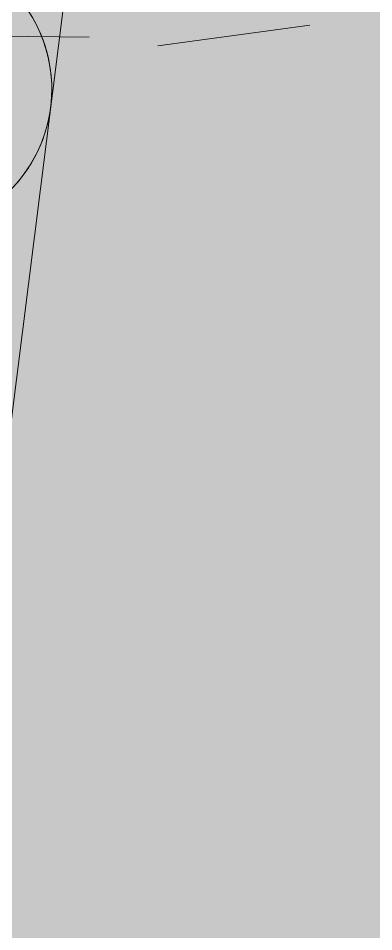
# Model space of a CAD drawing. Header units: metres. Extents: x -4 to 509425, y 7549 to 4732445.
# Drawn here: x 475990.758 to 475991.063, y 4719781.682 to 4719782.465 of the extents above; entities that cross this region are included whole.
import ezdxf

# ---------------------------------------------------------------- set-up
doc = ezdxf.new("R2010")
doc.units = ezdxf.units.M
doc.header["$LTSCALE"] = 0.01
doc.header["$MEASUREMENT"] = 0
doc.layers.get('0').update_dxf_attribs({"lineweight": 0})
doc.layers.add('_SUBESTACIÓN', color=1, linetype='Continuous')
doc.layers.add('SUBESTACION LA VID', color=253, linetype='Continuous')

# ---------------------------------------------------------------- blocks, each defined once
blk = doc.blocks.new('A$Cfff6051d')
at = {"layer": 'SUBESTACION LA VID', "lineweight": 15}
for p, q in [((475990.97843, 4719783.9218), (475990.74674, 4719782.07372)), ((475990.87814, 4719782.44121), (475991.00835, 4719782.45901)), ((475990.66602, 4719782.45074), (475990.81933, 4719782.44858))]:
    blk.add_line(p, q, dxfattribs=at)
for points, knots in [([(475990.64351, 4719782.52497), (475990.58359, 4719782.51461), (475990.54029, 4719782.46194), (475990.5417, 4719782.40116), (475990.54312, 4719782.34036), (475990.58882, 4719782.28977), (475990.64916, 4719782.2822), (475990.70949, 4719782.27464), (475990.76627, 4719782.31238), (475990.78265, 4719782.37095), (475990.79903, 4719782.4295), (475990.77007, 4719782.49123), (475990.71456, 4719782.51606)], [0, 0, 0, 0, 1, 1, 1, 2, 2, 2, 3, 3, 3, 4, 4, 4, 4]), ([(475990.74738, 4719782.31352), (475990.77785, 4719782.34145), (475990.79222, 4719782.38284), (475990.78561, 4719782.42364), (475990.77899, 4719782.46444), (475990.75229, 4719782.49918), (475990.71456, 4719782.51606)], [0, 0, 0, 0, 1, 1, 1, 2, 2, 2, 2])]:
    blk.add_open_spline(points, degree=3, knots=knots, dxfattribs=at)

msp = doc.modelspace()

# ---------------------------------------------------------------- hatches: boundary and pattern name
at = {"layer": '_SUBESTACIÓN', "transparency": 33554559}
h = msp.add_hatch(color=1, dxfattribs=at)
h.dxf.hatch_style = 1
h.paths.add_polyline_path([(475968.63988, 4719805.82503), (476089.93862, 4719790.61504), (476078.16862, 4719696.74002), (475956.86864, 4719711.95017)])

# ---------------------------------------------------------------- block references
at = {"linetype": 'Continuous'}
msp.add_blockref('A$Cfff6051d', (0, 0), dxfattribs=at)

doc.saveas('drawing.dxf')
